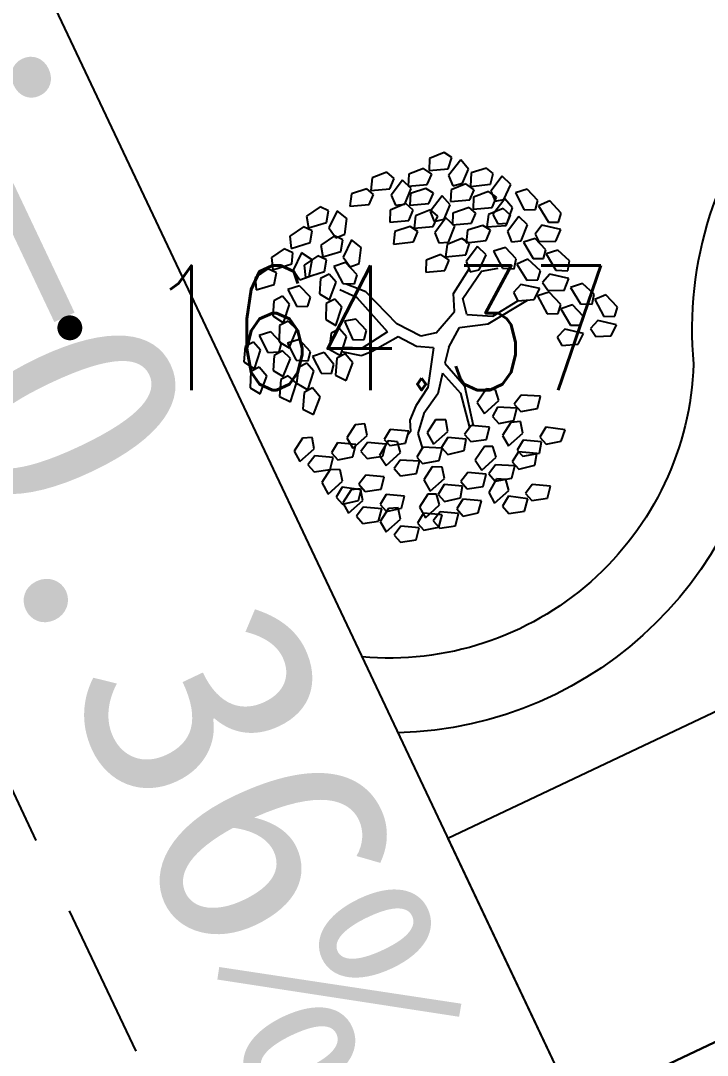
# Model space of a CAD drawing. Extents: x -809667 to 586099, y 3084146 to 3634412.
# Drawn here: x 381919.82 to 381925.34, y 3085746.64 to 3085754.96 of the extents above; entities that cross this region are included whole.
import ezdxf
from ezdxf.enums import TextEntityAlignment as Align

# ---------------------------------------------------------------- set-up
doc = ezdxf.new("R2010")
doc.units = 0
doc.header["$LTSCALE"] = 0.5
doc.linetypes.add('DASHED', pattern=[0.75, 0.5, -0.25])
doc.layers.get('0').update_dxf_attribs({"linetype": 'CONTINUOUS'})
for name, color, linetype in [('DIM_SYMB', 3, 'CONTINUOUS'), ('GCD', 252, 'CONTINUOUS'), ('zy-1', 3, 'CONTINUOUS'), ('乔木', 84, 'CONTINUOUS'), ('停车位', 6, 'CONTINUOUS'), ('道路', 4, 'CONTINUOUS')]:
    doc.layers.add(name, color=color, linetype=linetype)
doc.styles.get("Standard").update_dxf_attribs({"font": 'rs.shx', "bigfont": 'hztxt.shx'})
doc.styles.add('宋体', font='')
doc.styles.get('宋体').set_extended_font_data('SimSun')

# ---------------------------------------------------------------- blocks, each defined once
blk = doc.blocks.new('GC200')
at = {"color": 0, "linetype": 'Continuous', "const_width": 0.2, "flags": 128}
blk.add_lwpolyline([(-0.1, 0, 1), (0.1, 0, 1)], format="xyb", close=True, dxfattribs=at)
blk = doc.blocks.new('幌伞枫')
at = {"layer": '乔木', "color": 0}
for p, q in [((-530.7, 995.3), (-449.9, 1054)), ((-449.9, 1054), (-383.9, 1024.6)), ((-383.9, 1024.6), (-449.9, 929.2)), ((-9.5, 965.9), (27.2, 1054)), ((27.2, 1054), (100.6, 1061.3)), ((100.6, 1061.3), (85.9, 943.9)), ((122.6, 965.9), (144.7, 1032)), ((144.7, 1032), (203.4, 1024.6)), ((203.4, 1024.6), (247.4, 936.5)), ((247.4, 936.5), (284.1, 1024.6)), ((284.1, 1024.6), (364.9, 1032)), ((364.9, 1032), (350.2, 914.5)), ((-677.5, 936.5), (-604.1, 995.3)), ((-604.1, 995.3), (-530.7, 965.9)), ((-530.7, 965.9), (-604.1, 870.5)), ((-523.3, 936.5), (-530.7, 995.3)), ((19.9, 914.5), (-9.5, 965.9)), ((196, 877.8), (122.6, 965.9)), ((379.5, 936.5), (408.9, 1002.6)), ((408.9, 1002.6), (467.6, 995.3)), ((423.6, 899.8), (460.3, 987.9)), ((460.3, 987.9), (533.7, 995.3)), ((467.6, 995.3), (504.3, 899.8)), ((533.7, 995.3), (519, 877.8)), ((555.7, 899.8), (577.7, 965.9)), ((577.7, 965.9), (636.5, 958.6)), ((-670.1, 877.8), (-677.5, 936.5)), ((-449.9, 929.2), (-523.3, 936.5)), ((-383.9, 870.5), (-303.1, 936.5)), ((-237, 899.8), (-310.4, 804.4)), ((-303.1, 936.5), (-237, 899.8)), ((85.9, 943.9), (19.9, 914.5)), ((247.4, 936.5), (196, 877.8)), ((284.1, 885.2), (247.4, 936.5)), ((350.2, 914.5), (284.1, 885.2)), ((460.3, 848.5), (379.5, 936.5)), ((453, 848.5), (423.6, 899.8)), ((504.3, 899.8), (460.3, 848.5)), ((629.1, 811.8), (555.7, 899.8)), ((636.5, 958.6), (680.5, 870.5)), ((-684.8, 826.4), (-567.4, 841.1)), ((-604.1, 870.5), (-670.1, 877.8)), ((-567.4, 841.1), (-530.7, 782.4)), ((-530.7, 819.1), (-457.3, 877.8)), ((-457.3, 877.8), (-391.2, 848.5)), ((-391.2, 848.5), (-457.3, 745.7)), ((-376.5, 819.1), (-383.9, 870.5)), ((-237, 797.1), (-156.3, 863.1)), ((-156.3, 863.1), (-90.2, 826.4)), ((137.3, 804.4), (166.7, 870.5)), ((166.7, 870.5), (225.4, 863.1)), ((225.4, 863.1), (262.1, 775.1)), ((401.6, 775.1), (423.6, 841.1)), ((423.6, 841.1), (482.3, 833.8)), ((519, 877.8), (453, 848.5)), ((482.3, 833.8), (526.4, 745.7)), ((680.5, 870.5), (629.1, 811.8)), ((651.1, 775.1), (687.8, 863.1)), ((687.8, 863.1), (761.3, 870.5)), ((761.3, 870.5), (746.6, 753)), ((783.3, 775.1), (805.3, 841.1)), ((805.3, 841.1), (864, 833.8)), ((864, 833.8), (908.1, 745.7)), ((-662.8, 753), (-684.8, 826.4)), ((-530.7, 782.4), (-567.4, 738.4)), ((-523.3, 760.4), (-530.7, 819.1)), ((-383.9, 738.4), (-310.4, 804.4)), ((-310.4, 804.4), (-376.5, 819.1)), ((-310.4, 804.4), (-237, 767.7)), ((-229.7, 738.4), (-237, 797.1)), ((-90.2, 826.4), (-156.3, 731)), ((210.7, 716.3), (137.3, 804.4)), ((262.1, 775.1), (210.7, 716.3)), ((475, 687), (401.6, 775.1)), ((570.4, 738.4), (599.8, 804.4)), ((599.8, 804.4), (658.5, 797.1)), ((680.5, 723.7), (651.1, 775.1)), ((658.5, 797.1), (695.2, 709)), ((856.7, 687), (783.3, 775.1)), ((-567.4, 738.4), (-662.8, 753)), ((-662.8, 687), (-582, 745.7)), ((-582, 745.7), (-516, 716.3)), ((-516, 716.3), (-582, 613.6)), ((-545.3, 709), (-427.9, 723.7)), ((-523.3, 635.6), (-545.3, 709)), ((-457.3, 745.7), (-523.3, 760.4)), ((-427.9, 723.7), (-383.9, 665)), ((-376.5, 679.6), (-383.9, 738.4)), ((-237, 767.7), (-310.4, 672.3)), ((-156.3, 731), (-229.7, 738.4)), ((108, 650.3), (144.7, 738.4)), ((144.7, 738.4), (218.1, 745.7)), ((218.1, 745.7), (203.4, 628.2)), ((240.1, 650.3), (262.1, 716.3)), ((262.1, 716.3), (320.8, 709)), ((320.8, 709), (364.9, 620.9)), ((526.4, 745.7), (475, 687)), ((643.8, 650.3), (570.4, 738.4)), ((695.2, 709), (643.8, 650.3)), ((746.6, 753), (680.5, 723.7)), ((908.1, 745.7), (856.7, 687)), ((-993.1, 642.9), (-927, 679.6)), ((-993.1, 547.5), (-993.1, 642.9)), ((-927, 679.6), (-890.3, 569.5)), ((-809.6, 628.2), (-736.2, 687)), ((-736.2, 687), (-662.8, 657.6)), ((-662.8, 657.6), (-736.2, 562.2)), ((-655.4, 628.2), (-662.8, 687)), ((-383.9, 665), (-420.6, 620.9)), ((-391.2, 628.2), (-273.7, 642.9)), ((-310.4, 672.3), (-376.5, 679.6)), ((-273.7, 642.9), (-237, 591.5)), ((137.3, 598.9), (108, 650.3)), ((313.5, 562.2), (240.1, 650.3)), ((798, 613.6), (827.3, 679.6)), ((827.3, 679.6), (886, 672.3)), ((886, 672.3), (922.7, 584.2)), ((-802.3, 569.5), (-809.6, 628.2)), ((-582, 613.6), (-655.4, 628.2)), ((-420.6, 620.9), (-523.3, 635.6)), ((-369.2, 554.8), (-391.2, 628.2)), ((-295.8, 510.8), (-215, 576.9)), ((-237, 591.5), (-273.7, 547.5)), ((-215, 576.9), (-149, 540.2)), ((203.4, 628.2), (137.3, 598.9)), ((306.1, 540.2), (350.2, 635.6)), ((364.9, 620.9), (313.5, 562.2)), ((350.2, 635.6), (423.6, 635.6)), ((423.6, 635.6), (408.9, 518.1)), ((445.6, 547.5), (467.6, 606.2)), ((467.6, 606.2), (526.4, 598.9)), ((526.4, 598.9), (570.4, 510.8)), ((717.2, 525.5), (753.9, 613.6)), ((753.9, 613.6), (827.3, 620.9)), ((871.4, 525.5), (798, 613.6)), ((827.3, 620.9), (812.6, 503.5)), ((849.3, 525.5), (871.4, 591.5)), ((871.4, 591.5), (930.1, 584.2)), ((922.7, 584.2), (871.4, 525.5)), ((930.1, 584.2), (974.1, 496.1)), ((-1037.1, 488.8), (-971.1, 525.5)), ((-941.7, 518.1), (-993.1, 547.5)), ((-971.1, 525.5), (-934.4, 408)), ((-890.3, 569.5), (-941.7, 518.1)), ((-816.9, 518.1), (-699.5, 532.8)), ((-794.9, 444.7), (-816.9, 518.1)), ((-736.2, 562.2), (-802.3, 569.5)), ((-699.5, 532.8), (-662.8, 474.1)), ((-442.6, 452.1), (-369.2, 518.1)), ((-273.7, 547.5), (-369.2, 554.8)), ((-369.2, 518.1), (-295.8, 481.4)), ((-149, 540.2), (-215, 444.7)), ((254.8, 488.8), (284.1, 554.8)), ((284.1, 554.8), (335.5, 547.5)), ((342.8, 496.1), (306.1, 540.2)), ((335.5, 547.5), (379.5, 459.4)), ((408.9, 518.1), (342.8, 496.1)), ((519, 452.1), (445.6, 547.5)), ((746.6, 481.4), (717.2, 525.5)), ((922.7, 437.4), (849.3, 525.5)), ((-1037.1, 393.4), (-1037.1, 488.8)), ((-662.8, 474.1), (-699.5, 430.1)), ((-435.2, 393.4), (-442.6, 452.1)), ((-295.8, 481.4), (-369.2, 386)), ((-221.9, 376.9), (-310.5, 462.2)), ((-288.4, 452.1), (-295.8, 510.8)), ((-215, 444.7), (-288.4, 452.1)), ((328.2, 400.7), (254.8, 488.8)), ((379.5, 459.4), (328.2, 400.7)), ((460.3, 386), (489.7, 452.1)), ((489.7, 452.1), (541, 444.7)), ((570.4, 510.8), (519, 452.1)), ((592.4, 408), (629.1, 496.1)), ((629.1, 496.1), (709.9, 503.5)), ((709.9, 503.5), (695.2, 386)), ((724.5, 408), (753.9, 474.1)), ((812.6, 503.5), (746.6, 481.4)), ((753.9, 474.1), (812.6, 466.8)), ((812.6, 466.8), (849.3, 371.3)), ((974.1, 496.1), (922.7, 437.4)), ((-985.8, 364), (-1037.1, 393.4)), ((-934.4, 408), (-985.8, 364)), ((-956.4, 320), (-897.7, 422.7)), ((-897.7, 422.7), (-824.3, 422.7)), ((-883, 349.3), (-816.9, 386)), ((-824.3, 422.7), (-809.6, 364)), ((-816.9, 386), (-780.2, 268.6)), ((-699.5, 430.1), (-794.9, 444.7)), ((-611.4, 371.3), (-530.7, 430.1)), ((-464.6, 400.7), (-538, 305.3)), ((-530.7, 430.1), (-464.6, 400.7)), ((-369.2, 386), (-435.2, 393.4)), ((-256.9, 345.9), (-327.2, 440.6)), ((276.8, 356.7), (335.5, 393.4)), ((335.5, 393.4), (344, 418.8)), ((372.2, 364), (467.6, 393.4)), ((533.7, 290.6), (460.3, 386)), ((541, 444.7), (585.1, 349.3)), ((629.1, 356.7), (592.4, 408)), ((695.2, 386), (629.1, 356.7)), ((798, 320), (724.5, 408)), ((864, 364), (893.4, 430.1)), ((893.4, 430.1), (952.1, 422.7)), ((952.1, 422.7), (988.8, 334.6)), ((-1081.2, 320), (-1015.1, 356.7)), ((-1081.2, 217.2), (-1081.2, 320)), ((-1015.1, 356.7), (-978.4, 239.2)), ((-883, 290.6), (-956.4, 320)), ((-809.6, 364), (-883, 290.6)), ((-883, 246.5), (-883, 349.3)), ((-758.2, 312.6), (-684.8, 371.3)), ((-684.8, 371.3), (-618.7, 342)), ((-618.7, 342), (-684.8, 246.5)), ((-604.1, 312.6), (-611.4, 371.3)), ((-457.3, 342), (-332.5, 364)), ((-427.9, 275.9), (-457.3, 342)), ((-332.5, 364), (-295.8, 305.3)), ((-251.7, 158.5), (-256.9, 345.9)), ((-206.4, 307), (-221.9, 376.9)), ((225.4, 275.9), (276.8, 356.7)), ((291.5, 261.2), (372.2, 364)), ((401.6, 312.6), (482.3, 320)), ((482.3, 320), (467.6, 202.5)), ((585.1, 349.3), (533.7, 290.6)), ((849.3, 371.3), (798, 320)), ((937.4, 275.9), (864, 364)), ((988.8, 334.6), (937.4, 275.9)), ((-780.2, 268.6), (-831.6, 217.2)), ((-750.9, 253.9), (-758.2, 312.6)), ((-538, 305.3), (-604.1, 312.6)), ((-332.5, 261.2), (-427.9, 275.9)), ((-295.8, 305.3), (-332.5, 261.2)), ((-188.4, 124.2), (-206.4, 307)), ((174, 151.1), (225.4, 275.9)), ((240.1, 121.8), (291.5, 261.2)), ((364.9, 224.5), (401.6, 312.6)), ((497, 224.5), (526.4, 290.6)), ((526.4, 290.6), (585.1, 283.3)), ((585.1, 283.3), (621.8, 187.8)), ((746.6, 246.5), (768.6, 312.6)), ((768.6, 312.6), (827.3, 305.3)), ((827.3, 305.3), (871.4, 217.2)), ((-1125.2, 165.8), (-1059.2, 195.2)), ((-1029.8, 187.8), (-1081.2, 217.2)), ((-1059.2, 195.2), (-1022.5, 85.1)), ((-978.4, 239.2), (-1029.8, 187.8)), ((-927, 195.2), (-861, 224.5)), ((-927, 92.4), (-927, 195.2)), ((-831.6, 217.2), (-883, 246.5)), ((-861, 224.5), (-824.3, 114.4)), ((-772.9, 202.5), (-655.4, 217.2)), ((-750.9, 129.1), (-772.9, 202.5)), ((-684.8, 246.5), (-750.9, 253.9)), ((-655.4, 217.2), (-611.4, 158.5)), ((-530.7, 129.1), (-640.8, 202.5)), ((-530.7, 195.2), (-633.4, 253.9)), ((-251.7, 158.5), (-530.7, 195.2)), ((401.6, 173.1), (364.9, 224.5)), ((467.6, 202.5), (401.6, 173.1)), ((570.4, 136.4), (497, 224.5)), ((820, 158.5), (746.6, 246.5)), ((871.4, 217.2), (820, 158.5)), ((878.7, 121.8), (922.7, 209.8)), ((922.7, 209.8), (996.1, 217.2)), ((996.1, 217.2), (981.5, 99.7)), ((-1125.2, 63), (-1125.2, 165.8)), ((-648.1, 114.4), (-750.9, 129.1)), ((-611.4, 158.5), (-648.1, 114.4)), ((-259.1, 85.1), (-530.7, 129.1)), ((-9.5, -17.7), (174, 151.1)), ((519, 63), (541, 129.1)), ((541, 129.1), (599.8, 121.8)), ((621.8, 187.8), (570.4, 136.4)), ((673.2, 70.4), (709.9, 165.8)), ((709.9, 165.8), (783.3, 165.8)), ((783.3, 165.8), (768.6, 48.4)), ((805.3, 77.7), (827.3, 143.8)), ((827.3, 143.8), (886, 136.4)), ((886, 136.4), (930.1, 41)), ((1010.8, 121.8), (1040.2, 187.8)), ((1040.2, 187.8), (1098.9, 180.5)), ((1098.9, 180.5), (1143, 92.4)), ((-1022.5, 85.1), (-1073.9, 33.7)), ((-1044.5, -10.4), (-985.8, 92.4)), ((-985.8, 92.4), (-912.4, 92.4)), ((-875.7, 63), (-927, 92.4)), ((-912.4, 92.4), (-897.7, 33.7)), ((-824.3, 114.4), (-875.7, 63)), ((-846.3, 19), (-787.6, 121.8)), ((-787.6, 121.8), (-714.2, 121.8)), ((-714.2, 121.8), (-699.5, 63)), ((-112.3, 4.3), (-259.1, 85.1)), ((-75.6, 63), (-188.4, 124.2)), ((152, 26.3), (240.1, 121.8)), ((318.1, 4.2), (524.2, 78.5)), ((599.8, 121.8), (643.8, 33.7)), ((702.5, 26.3), (673.2, 70.4)), ((878.7, -17.7), (805.3, 77.7)), ((915.4, 77.7), (878.7, 121.8)), ((981.5, 99.7), (915.4, 77.7)), ((1091.6, 33.7), (1010.8, 121.8)), ((1143, 92.4), (1091.6, 33.7)), ((-1073.9, 33.7), (-1125.2, 63)), ((-897.7, 33.7), (-971.1, -32.4)), ((-772.9, -3), (-846.3, 19)), ((-699.5, 63), (-772.9, -3)), ((-75.6, -83.8), (-112.3, 4.3)), ((-9.5, -17.7), (-75.6, 63)), ((152, 26.3), (318.1, 4.2)), ((294.8, -42.4), (527, 53.4)), ((592.4, -25), (519, 63)), ((643.8, 33.7), (592.4, -25)), ((768.6, 48.4), (702.5, 26.3)), ((930.1, 41), (878.7, -17.7)), ((1032.8, -39.7), (1054.9, 26.3)), ((1054.9, 26.3), (1113.6, 19)), ((1113.6, 19), (1157.6, -69.1)), ((-971.1, -32.4), (-1044.5, -10.4)), ((-9.5, -17.7), (-9.5, -17.7)), ((-9.5, -17.7), (-9.5, -17.7)), ((-9.5, -17.7), (-9.5, -17.7)), ((-9.5, -17.7), (-9.5, -17.7)), ((-9.5, -17.7), (-9.5, -17.7)), ((-9.5, -17.7), (-9.5, -17.7)), ((-9.5, -17.7), (-9.5, -17.7)), ((-9.5, -17.7), (-9.5, -17.7)), ((-9.5, -17.7), (-9.5, -17.7)), ((-9.5, -17.7), (-9.5, -17.7)), ((-9.5, -17.7), (-9.5, -17.7)), ((-9.5, -17.7), (-9.5, -17.7)), ((-9.5, -17.7), (-9.5, -17.7)), ((-9.5, -17.7), (-9.5, -17.7)), ((-9.5, -17.7), (-9.5, -17.7)), ((-9.5, -17.7), (-9.5, -17.7)), ((-9.5, -17.7), (-9.5, -17.7)), ((-9.5, -17.7), (-9.5, -17.7)), ((-9.5, -17.7), (-9.5, -17.7)), ((-9.5, -17.7), (-9.5, -17.7)), ((-9.5, -17.7), (-9.5, -17.7)), ((-9.5, -17.7), (-9.5, -17.7)), ((-9.5, -17.7), (-9.5, -17.7)), ((-9.5, -17.7), (-9.5, -17.7)), ((-9.5, -17.7), (-9.5, -17.7)), ((-9.5, -17.7), (-9.5, -17.7)), ((-9.5, -17.7), (-9.5, -17.7)), ((-9.5, -17.7), (-9.5, -17.7)), ((-9.5, -17.7), (-9.5, -17.7)), ((-9.5, -17.7), (-9.5, -17.7)), ((-9.5, -17.7), (-9.5, -17.7)), ((-9.5, -17.7), (-9.5, -17.7)), ((-9.5, -17.7), (-9.5, -17.7)), ((-9.5, -17.7), (-9.5, -17.7)), ((-9.5, -17.7), (-9.5, -17.7)), ((-9.5, -17.7), (-9.5, -17.7)), ((-9.5, -17.7), (-9.5, -17.7)), ((-9.5, -17.7), (-9.5, -17.7)), ((-9.5, -17.7), (-9.5, -17.7)), ((-9.5, -17.7), (-9.5, -17.7)), ((41.9, -98.5), (109.5, -21.8)), ((109.5, -21.8), (294.8, -42.4)), ((386.9, -142.5), (423.6, -47.1)), ((423.6, -47.1), (504.3, -47.1)), ((504.3, -47.1), (489.7, -164.5)), ((643.8, -149.8), (680.5, -61.7)), ((680.5, -61.7), (753.9, -54.4)), ((753.9, -54.4), (739.2, -171.9)), ((820, -83.8), (849.3, -17.7)), ((849.3, -17.7), (908.1, -25)), ((908.1, -25), (944.8, -120.5)), ((1106.3, -127.8), (1032.8, -39.7)), ((-1081.2, -142.5), (-1022.5, -91.1)), ((-1022.5, -91.1), (-963.7, -193.9)), ((-75.6, -83.8), (-119.6, -252.6)), ((41.9, -98.5), (-19.6, -221.3)), ((519, -135.2), (548.4, -76.4)), ((548.4, -76.4), (607.1, -83.8)), ((607.1, -83.8), (643.8, -171.9)), ((775.9, -149.8), (805.3, -83.8)), ((805.3, -83.8), (856.7, -91.1)), ((893.4, -171.9), (820, -83.8)), ((856.7, -91.1), (900.7, -186.5)), ((944.8, -120.5), (893.4, -171.9)), ((1157.6, -69.1), (1106.3, -127.8)), ((-1051.8, -237.9), (-1081.2, -142.5)), ((-736.2, -230.6), (-677.5, -179.2)), ((-677.5, -179.2), (-618.7, -289.3)), ((423.6, -186.5), (386.9, -142.5)), ((489.7, -164.5), (423.6, -186.5)), ((592.4, -230.6), (519, -135.2)), ((643.8, -171.9), (592.4, -230.6)), ((673.2, -201.2), (643.8, -149.8)), ((739.2, -171.9), (673.2, -201.2)), ((849.3, -237.9), (775.9, -149.8)), ((900.7, -186.5), (849.3, -237.9)), ((-1088.5, -304), (-1029.8, -252.6)), ((-1000.4, -252.6), (-1051.8, -237.9)), ((-1029.8, -252.6), (-971.1, -355.4)), ((-963.7, -193.9), (-1000.4, -252.6)), ((-861, -282), (-802.3, -237.9)), ((-802.3, -237.9), (-743.5, -340.7)), ((-706.8, -326), (-736.2, -230.6)), ((-479.3, -289.3), (-420.6, -245.3)), ((-420.6, -245.3), (-361.8, -348)), ((-119.6, -252.6), (-215, -311.3)), ((-19.6, -221.3), (61.7, -380.2)), ((541, -296.6), (563.1, -230.6)), ((563.1, -230.6), (621.8, -237.9)), ((621.8, -237.9), (665.8, -333.3)), ((790.6, -311.3), (820, -245.3)), ((820, -245.3), (878.7, -252.6)), ((878.7, -252.6), (915.4, -340.7)), ((-1066.5, -399.4), (-1088.5, -304)), ((-839, -384.7), (-861, -282)), ((-618.7, -289.3), (-655.4, -348)), ((-457.3, -384.7), (-479.3, -289.3)), ((-215, -311.3), (-285.1, -477)), ((-60.9, -304), (-156.3, -340.7)), ((-60.9, -304), (38.4, -430.7)), ((614.4, -392.1), (541, -296.6)), ((871.4, -399.4), (790.6, -311.3)), ((-971.1, -355.4), (-1007.8, -414.1)), ((-971.1, -450.8), (-934.4, -340.7)), ((-934.4, -340.7), (-868.3, -326)), ((-839, -377.4), (-897.7, -465.5)), ((-868.3, -326), (-839, -377.4)), ((-743.5, -340.7), (-780.2, -399.4)), ((-743.5, -392.1), (-684.8, -340.7)), ((-655.4, -348), (-706.8, -326)), ((-684.8, -340.7), (-626.1, -443.5)), ((-361.8, -348), (-398.5, -406.7)), ((-156.3, -340.7), (-229.7, -531.5)), ((61.7, -380.2), (79.4, -664.1)), ((665.8, -333.3), (614.4, -392.1)), ((915.4, -340.7), (871.4, -399.4)), ((-1007.8, -414.1), (-1066.5, -399.4)), ((-875.7, -443.5), (-816.9, -399.4)), ((-846.3, -538.9), (-875.7, -443.5)), ((-780.2, -399.4), (-839, -384.7)), ((-816.9, -399.4), (-758.2, -502.2)), ((-721.5, -487.5), (-743.5, -392.1)), ((-626.1, -443.5), (-662.8, -502.2)), ((-626.1, -538.9), (-589.4, -428.8)), ((-589.4, -428.8), (-523.3, -414.1)), ((-523.3, -414.1), (-494, -465.5)), ((-486.6, -450.8), (-427.9, -399.4)), ((-398.5, -406.7), (-457.3, -384.7)), ((-427.9, -399.4), (-369.2, -509.5)), ((38.4, -430.7), (49.2, -612.3)), ((-978.4, -502.2), (-919.7, -458.1)), ((-956.4, -597.6), (-978.4, -502.2)), ((-897.7, -465.5), (-971.1, -450.8)), ((-919.7, -458.1), (-861, -560.9)), ((-758.2, -502.2), (-794.9, -560.9)), ((-750.9, -597.6), (-714.2, -480.2)), ((-662.8, -502.2), (-721.5, -487.5)), ((-714.2, -480.2), (-648.1, -465.5)), ((-648.1, -465.5), (-626.1, -524.2)), ((-494, -465.5), (-552.7, -553.6)), ((-464.6, -546.2), (-486.6, -450.8)), ((-369.2, -509.5), (-413.2, -568.2)), ((-369.2, -597.6), (-332.5, -487.5)), ((-332.5, -487.5), (-266.4, -472.8)), ((-266.4, -472.8), (-244.4, -524.2)), ((-861, -560.9), (-897.7, -619.6)), ((-794.9, -560.9), (-846.3, -538.9)), ((-626.1, -524.2), (-677.5, -604.9)), ((-552.7, -553.6), (-626.1, -538.9)), ((-626.1, -590.3), (-567.4, -546.2)), ((-567.4, -546.2), (-508.6, -649)), ((-486.6, -604.9), (-427.9, -553.6)), ((-413.2, -568.2), (-464.6, -546.2)), ((-427.9, -553.6), (-369.2, -663.7)), ((-244.4, -524.2), (-295.8, -612.3)), ((-229.7, -531.5), (-185.7, -627)), ((-985.8, -663.7), (-927, -619.6)), ((-897.7, -619.6), (-956.4, -597.6)), ((-927, -619.6), (-868.3, -722.4)), ((-677.5, -604.9), (-750.9, -597.6)), ((-750.9, -663.7), (-692.2, -619.6)), ((-692.2, -619.6), (-633.4, -722.4)), ((-596.7, -693), (-626.1, -590.3)), ((-457.3, -700.4), (-486.6, -604.9)), ((-295.8, -612.3), (-369.2, -597.6)), ((-24.2, -685.7), (-9.5, -619.6)), ((-9.5, -619.6), (49.2, -612.3)), ((49.2, -612.3), (100.6, -700.4)), ((-963.7, -759.1), (-985.8, -663.7)), ((-868.3, -817.8), (-831.6, -700.4)), ((-831.6, -700.4), (-765.6, -685.7)), ((-765.6, -685.7), (-743.5, -744.4)), ((-728.9, -759.1), (-750.9, -663.7)), ((-545.3, -707.7), (-596.7, -693)), ((-508.6, -649), (-545.3, -707.7)), ((-405.9, -722.4), (-457.3, -700.4)), ((-369.2, -663.7), (-405.9, -722.4)), ((-288.4, -663.7), (-171, -649)), ((-266.4, -737.1), (-288.4, -663.7)), ((-171, -649), (-126.9, -707.7)), ((63.9, -766.4), (-24.2, -685.7)), ((100.6, -700.4), (63.9, -766.4)), ((357.5, -751.7), (372.2, -685.7)), ((372.2, -685.7), (430.9, -678.3)), ((430.9, -678.3), (482.3, -766.4)), ((-912.4, -781.1), (-963.7, -759.1)), ((-868.3, -722.4), (-912.4, -781.1)), ((-743.5, -744.4), (-794.9, -825.2)), ((-670.1, -781.1), (-728.9, -759.1)), ((-633.4, -722.4), (-670.1, -781.1)), ((-633.4, -751.7), (-574.7, -707.7)), ((-611.4, -847.2), (-633.4, -751.7)), ((-574.7, -707.7), (-516, -810.5)), ((-494, -766.4), (-435.2, -715)), ((-471.9, -861.9), (-494, -766.4)), ((-435.2, -715), (-376.5, -817.8)), ((-171, -751.7), (-266.4, -737.1)), ((-126.9, -707.7), (-171, -751.7)), ((-141.6, -737.1), (-24.2, -729.7)), ((-126.9, -810.5), (-141.6, -737.1)), ((-24.2, -729.7), (12.5, -788.5)), ((93.3, -729.7), (218.1, -715)), ((115.3, -803.1), (93.3, -729.7)), ((218.1, -715), (254.8, -773.8)), ((445.6, -832.5), (357.5, -751.7)), ((482.3, -766.4), (445.6, -832.5)), ((-794.9, -825.2), (-868.3, -817.8)), ((-765.6, -825.2), (-699.5, -773.8)), ((-736.2, -920.6), (-765.6, -825.2)), ((-699.5, -773.8), (-640.8, -883.9)), ((-516, -810.5), (-552.7, -869.2)), ((-516, -905.9), (-479.3, -788.5)), ((-479.3, -788.5), (-413.2, -781.1)), ((-413.2, -781.1), (-383.9, -832.5)), ((-376.5, -817.8), (-413.2, -876.5)), ((-376.5, -913.2), (-339.8, -803.1)), ((-339.8, -803.1), (-273.7, -788.5)), ((-273.7, -788.5), (-244.4, -839.8)), ((-24.2, -832.5), (-126.9, -810.5)), ((12.5, -788.5), (-24.2, -832.5)), ((27.2, -869.2), (41.9, -803.1)), ((41.9, -803.1), (100.6, -803.1)), ((100.6, -803.1), (159.3, -883.9)), ((218.1, -817.8), (115.3, -803.1)), ((254.8, -773.8), (218.1, -817.8)), ((240.1, -803.1), (357.5, -795.8)), ((262.1, -876.5), (240.1, -803.1)), ((357.5, -795.8), (394.2, -847.2)), ((-640.8, -883.9), (-684.8, -935.3)), ((-640.8, -972), (-604.1, -861.9)), ((-552.7, -869.2), (-611.4, -847.2)), ((-604.1, -861.9), (-538, -847.2)), ((-538, -847.2), (-516, -898.6)), ((-413.2, -876.5), (-471.9, -861.9)), ((-383.9, -832.5), (-442.6, -913.2)), ((-244.4, -839.8), (-303.1, -927.9)), ((-229.7, -847.2), (-112.3, -839.8)), ((-207.7, -920.6), (-229.7, -847.2)), ((-112.3, -839.8), (-75.6, -891.2)), ((-75.6, -891.2), (-112.3, -935.3)), ((115.3, -949.9), (27.2, -869.2)), ((159.3, -883.9), (115.3, -949.9)), ((357.5, -891.2), (262.1, -876.5)), ((394.2, -847.2), (357.5, -891.2)), ((430.9, -949.9), (445.6, -883.9)), ((445.6, -883.9), (504.3, -883.9)), ((504.3, -883.9), (555.7, -964.6)), ((-684.8, -935.3), (-736.2, -920.6)), ((-516, -898.6), (-567.4, -986.6)), ((-442.6, -913.2), (-516, -905.9)), ((-303.1, -927.9), (-376.5, -913.2)), ((-251.7, -1001.3), (-229.7, -935.3)), ((-229.7, -935.3), (-178.3, -927.9)), ((-112.3, -935.3), (-207.7, -920.6)), ((-178.3, -927.9), (-119.6, -1016)), ((-90.2, -920.6), (27.2, -913.2)), ((-68.2, -994), (-90.2, -920.6)), ((27.2, -913.2), (71.3, -972)), ((166.7, -927.9), (284.1, -920.6)), ((188.7, -1001.3), (166.7, -927.9)), ((284.1, -920.6), (328.2, -979.3)), ((519, -1030.7), (430.9, -949.9)), ((-567.4, -986.6), (-640.8, -972)), ((-508.6, -979.3), (-391.2, -964.6)), ((-486.6, -1052.7), (-508.6, -979.3)), ((-391.2, -964.6), (-354.5, -1023.3)), ((-354.5, -1023.3), (-391.2, -1067.4)), ((-163.6, -1082.1), (-251.7, -1001.3)), ((-119.6, -1016), (-163.6, -1082.1)), ((27.2, -1016), (-68.2, -994)), ((71.3, -972), (27.2, -1016)), ((284.1, -1023.3), (188.7, -1001.3)), ((328.2, -979.3), (284.1, -1023.3)), ((313.5, -1008.7), (430.9, -994)), ((328.2, -1082.1), (313.5, -1008.7)), ((430.9, -994), (467.6, -1052.7)), ((555.7, -964.6), (519, -1030.7)), ((-391.2, -1067.4), (-486.6, -1052.7)), ((-361.8, -1052.7), (-244.4, -1045.4)), ((-347.2, -1126.1), (-361.8, -1052.7)), ((-244.4, -1045.4), (-207.7, -1096.7)), ((430.9, -1096.7), (328.2, -1082.1)), ((467.6, -1052.7), (430.9, -1096.7)), ((-244.4, -1140.8), (-347.2, -1126.1)), ((-207.7, -1096.7), (-244.4, -1140.8))]:
    blk.add_line(p, q, dxfattribs=at)

msp = doc.modelspace()

# ---------------------------------------------------------------- linework, layer by layer
at = {"layer": 'DIM_SYMB', "linetype": 'Continuous'}
msp.add_lwpolyline([(381922.2174, 3085743.5602, 0, 0, 0), (381916.2518, 3085756.1652, 0, 0.4, 0), (381916.8934, 3085754.8094, 0, 0, 0)], format="xyseb", dxfattribs=at)
at = {"layer": 'zy-1', "color": 4, "linetype": 'ByBlock'}
for points in [[(381932.3127, 3085752.0674, 0.293685), (381928.0668, 3085755.46, 0.429225), (381925.2299, 3085752.1977, 0.331953)], [(381925.2299, 3085752.1977, -0.43), (381922.5629, 3085749.8431, -0.43)], [(381925.8295, 3085752.1765, -0.397198), (381922.8511, 3085749.2342, -0.397198)]]:
    msp.add_lwpolyline(points, format="xyb", dxfattribs=at)
at = {"layer": '停车位', "flags": 128}
for points in [[(381924.2799, 3085746.2152), (381929.7032, 3085748.7819), (381928.6765, 3085750.9512), (381923.2532, 3085748.3845)], [(381925.3066, 3085744.0459), (381930.7298, 3085746.6126), (381929.7032, 3085748.7819), (381924.2799, 3085746.2152)]]:
    msp.add_lwpolyline(points, close=True, dxfattribs=at)
at = {"layer": '道路', "linetype": 'Continuous', "flags": 128}
msp.add_lwpolyline([(381935.0304, 3085781.9176, 0.393528), (381931.1978, 3085783.343), (381913.6427, 3085776.0415, 0.428399), (381912.0823, 3085771.9879), (381934.241, 3085725.168, 0.467402), (381943.1513, 3085722.8521), (381949.8874, 3085727.6628, 0.348347), (381952.9805, 3085738.41), (381935.3476, 3085781.2854)], format="xyb", dxfattribs=at)
at = {"layer": '道路', "color": 1, "linetype": 'DASHED', "ltscale": 5, "flags": 128}
msp.add_lwpolyline([(381906.5738, 3085776.6141), (381946.5255, 3085692.1989)], dxfattribs=at)
at = {"layer": '道路', "linetype": 'Continuous', "flags": 128}
msp.add_lwpolyline([(381912.0823, 3085771.9879), (381934.241, 3085725.168)], dxfattribs=at)
at = {"layer": '道路', "linetype": 'Continuous'}
msp.add_open_spline([(381922.0213, 3085763.8938), (381922.0514, 3085763.1798), (381922.4986, 3085759.5826), (381925.0909, 3085755.1915), (381927.8813, 3085754.985), (381928.4642, 3085754.7845)], degree=3, knots=[6.208641, 6.208641, 6.208641, 6.208641, 8.300034, 16.526304, 17.285813, 17.285813, 17.285813, 17.285813], dxfattribs=at)

# ---------------------------------------------------------------- block references
at = {"layer": 'GCD', "color": 8, "linetype": 'Continuous'}
ref = msp.add_blockref('GC200', (381920.2144, 3085752.4891, 164.3665), dxfattribs=dict(at, xscale=0.5, yscale=0.5, zscale=0.5))
ref.add_attrib('height', '164.37', dxfattribs={"linetype": 'Continuous', "height": 1, "width": 0.8}).set_placement((381920.8144, 3085752.4891, 164.3665), align=Align.MIDDLE_LEFT)
at = {"layer": '乔木', "xscale": -0.0013, "yscale": 0.0013, "zscale": 0.0013, "rotation": 124.6526560546043}
msp.add_blockref('幌伞枫', (381923.1253, 3085752.3059), dxfattribs=at)

# ---------------------------------------------------------------- texts
at = {"layer": 'DIM_SYMB', "color": 7, "linetype": 'Continuous', "style": '宋体'}
msp.add_text('i=0.36%', height=1.88819, rotation=295.32708, dxfattribs=at).set_placement((381917.9653, 3085754.2977))

doc.saveas('drawing.dxf')
